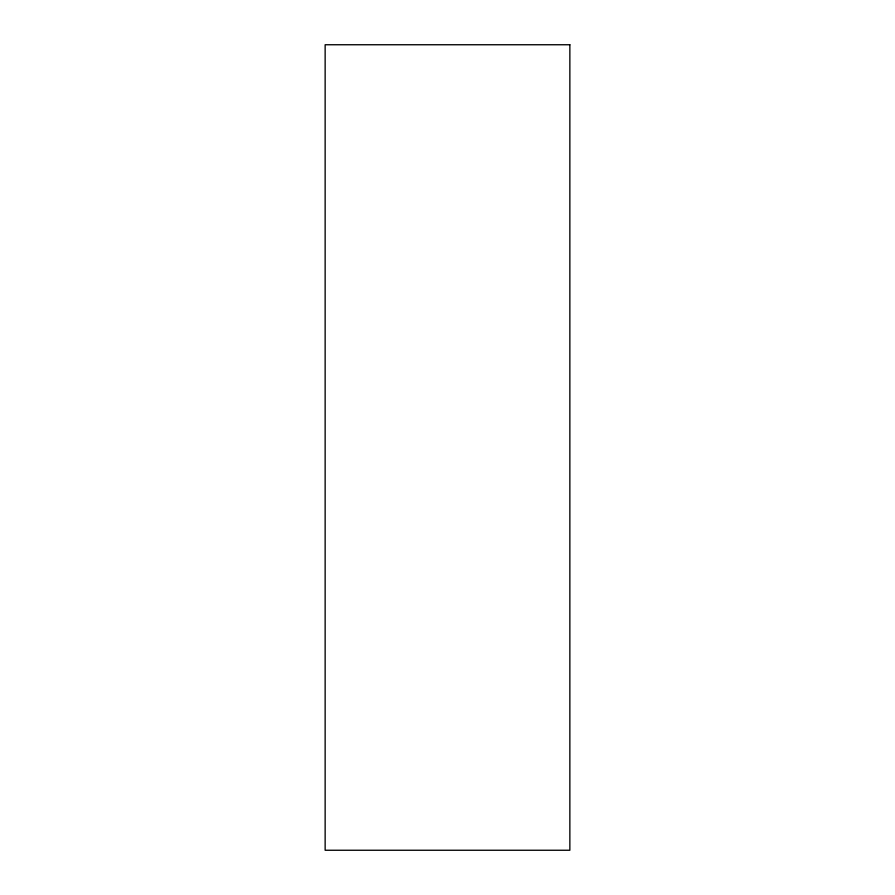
<?xml version="1.0" encoding="UTF-8"?>
<svg xmlns="http://www.w3.org/2000/svg" width="895" height="895" viewBox="0 0 895 895"><rect width="100%" height="100%" fill="white"/><g stroke="black" fill="none" stroke-linecap="round" stroke-linejoin="round"><path stroke-width="1.34" d="M569.858 44.75L325.142 44.75L325.142 850.25L569.858 850.25L569.858 44.75"/></g></svg>
